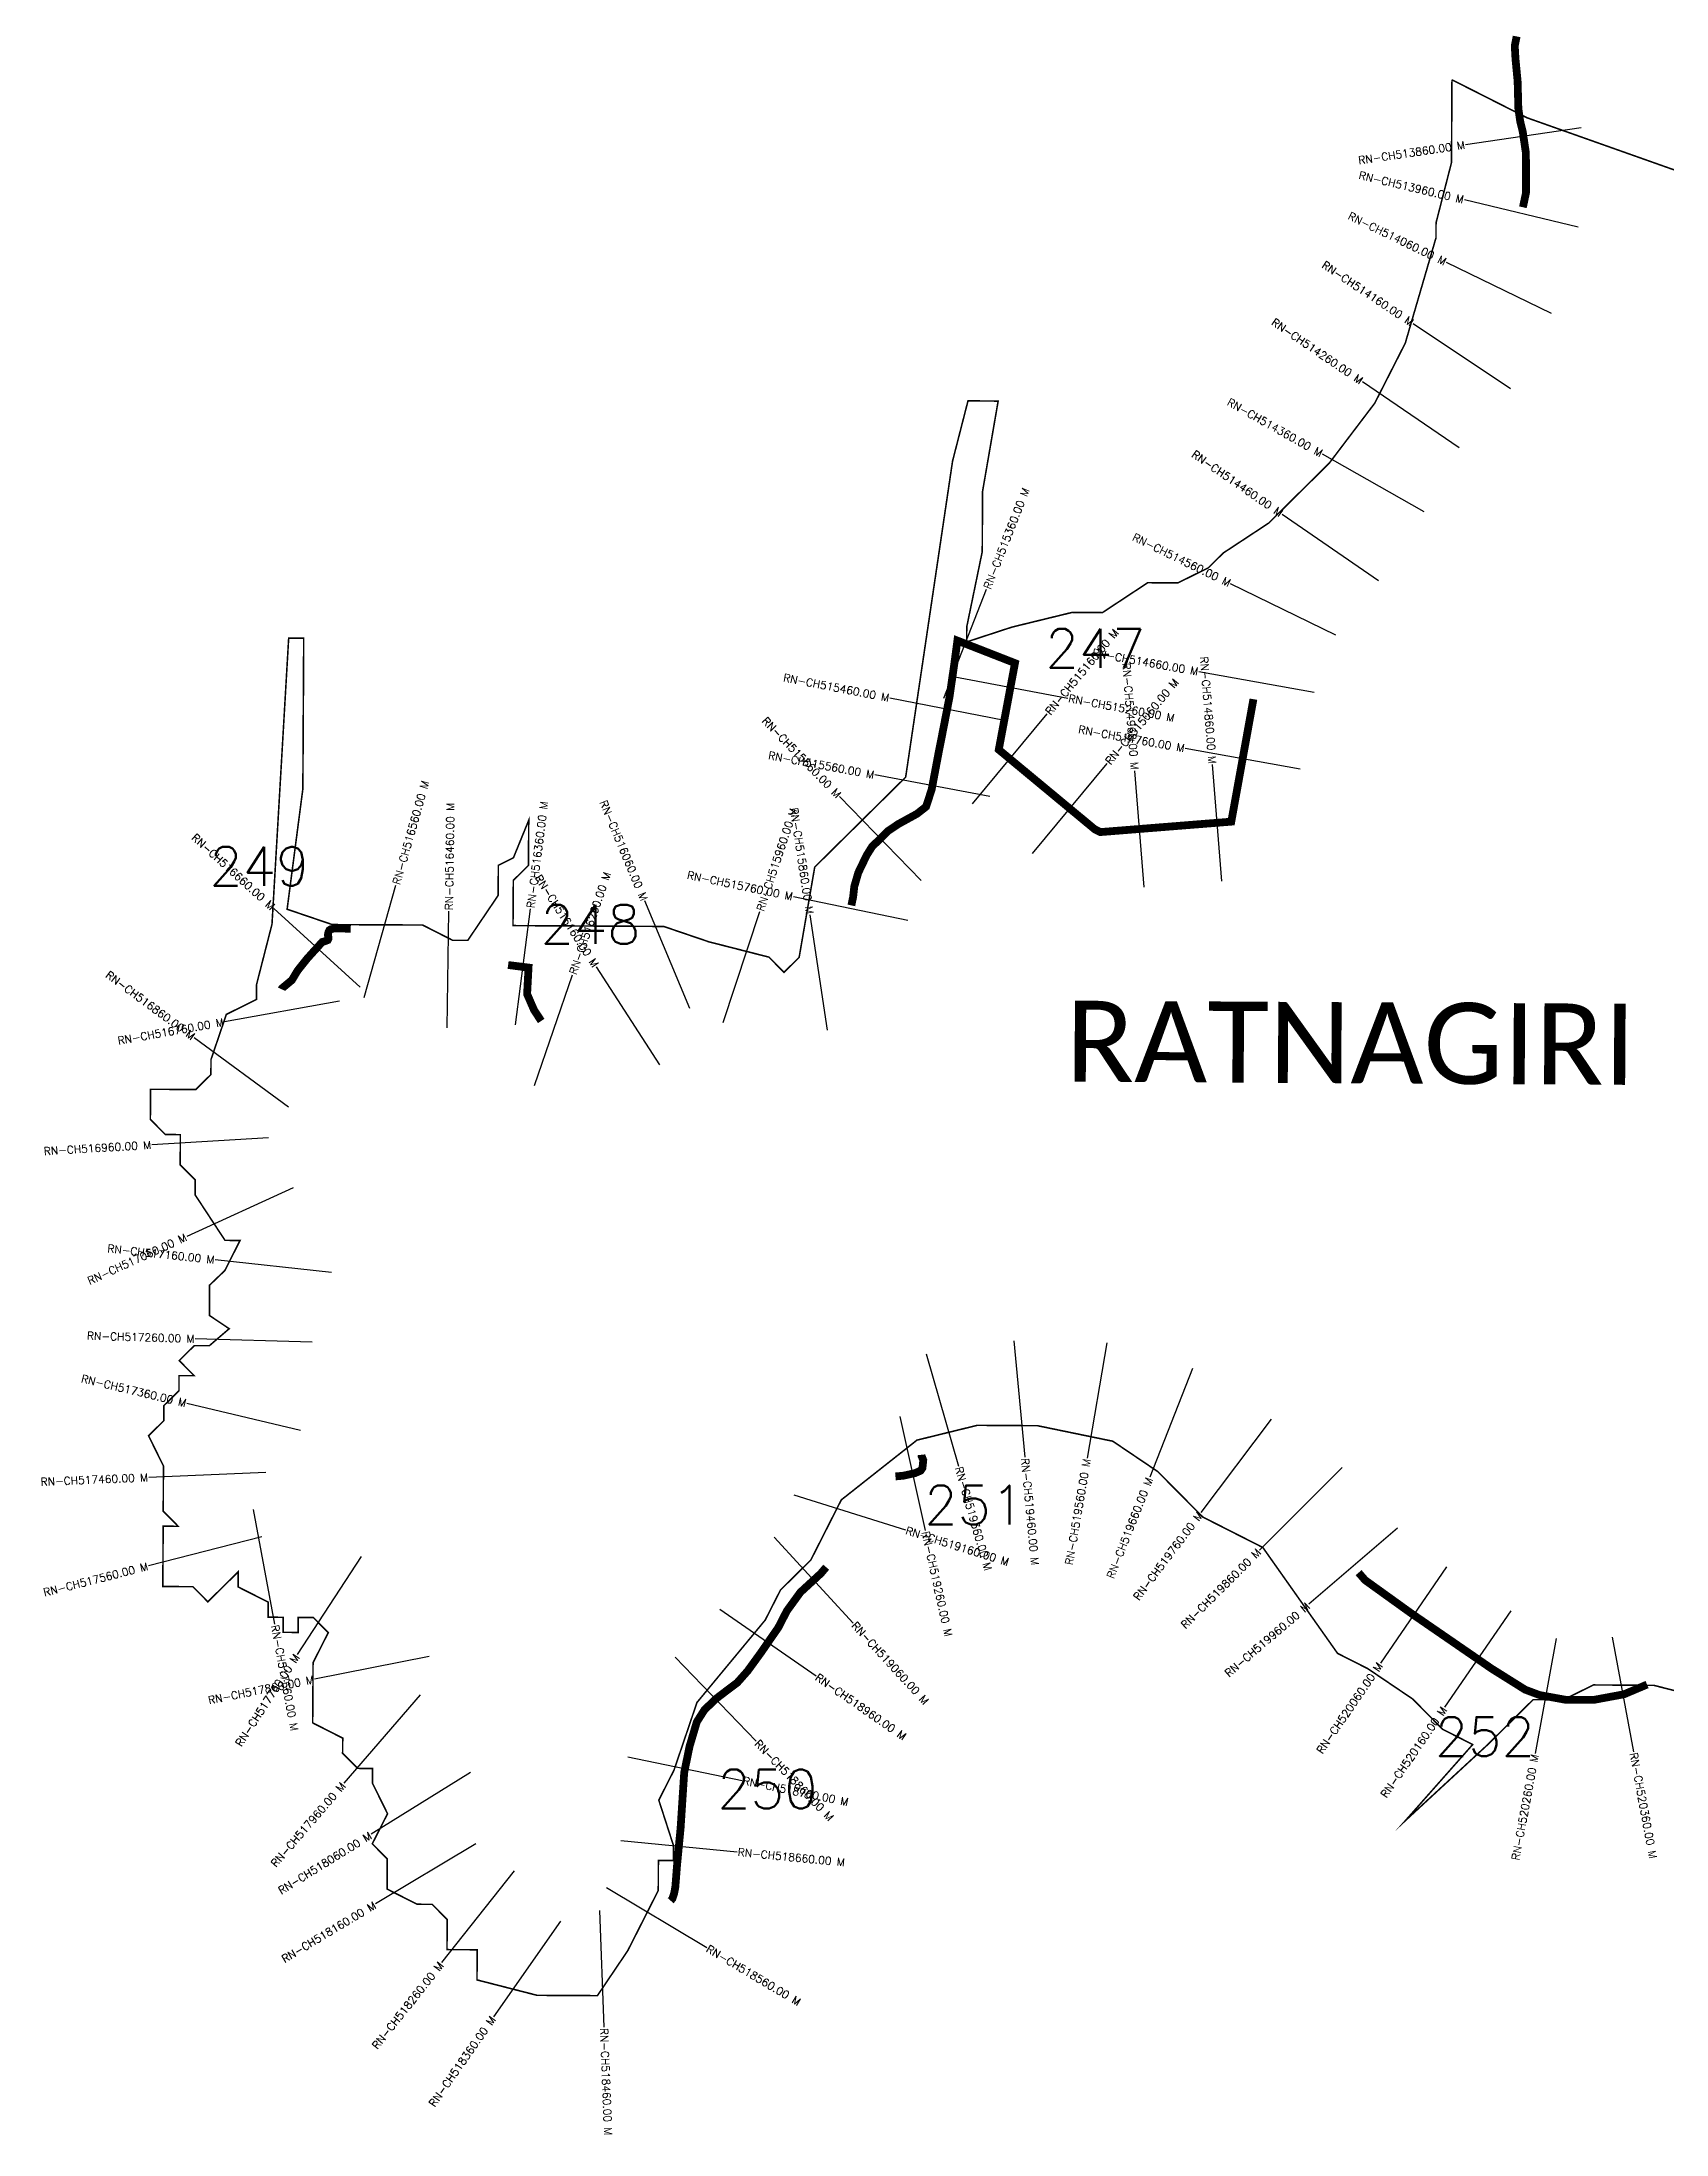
# Model space of a CAD drawing. Header units: metres. Extents: x 315466 to 321195, y 1878268 to 1883033.
# Drawn here: x 315466 to 317550, y 1878615 to 1881301 of the extents above; entities that cross this region are included whole.
import ezdxf
from ezdxf.enums import TextEntityAlignment as Align

# ---------------------------------------------------------------- set-up
doc = ezdxf.new("R2010")
doc.units = ezdxf.units.M
for name, color, linetype in [('ARTIFICIALLY PROTECTED', 4, 'Continuous'), ('CS', 134, 'Continuous'), ('CSMark', 6, 'Continuous'), ('VILLAGE NAME', 250, 'Continuous')]:
    doc.layers.add(name, color=color, linetype=linetype)
doc.styles.get("Standard").update_dxf_attribs({"font": 'simplex.shx'})

msp = doc.modelspace()

# ---------------------------------------------------------------- linework, layer by layer
at = {"color": 6, "const_width": 2, "flags": 128}
for points in [[(317611.7, 1879171.7), (317534.4, 1879191.4), (317457.1, 1879191.9), (317418.3, 1879172.8), (317379.6, 1879173), (317321.3, 1879115.3), (317215.7, 1879017.8), (317302, 1879115.4), (317263.4, 1879135), (317224.9, 1879173.9), (317167.2, 1879212.9), (317128.6, 1879232.4), (317032.7, 1879368.3), (316955.6, 1879407.4), (316897.9, 1879465.7), (316840.1, 1879504.7), (316743.6, 1879524.6), (316666.2, 1879525.1), (316588.8, 1879506.1), (316491.7, 1879429.4), (316452.6, 1879352.2), (316413.7, 1879313.8), (316394.1, 1879275.2), (316306.5, 1879169.4), (316277, 1879082.5), (316257.5, 1879044), (316276.4, 1878985.6), (316276.3, 1878966.5), (316257, 1878966.6), (316256.8, 1878928), (316217.7, 1878850.9), (316178.7, 1878793.1), (316101.4, 1878793.5), (316024.2, 1878813.3), (316024.4, 1878852), (315985.7, 1878852.2), (315985.9, 1878890.8), (315966.7, 1878910.3), (315947.3, 1878910.4), (315908.8, 1878929.9), (315909, 1878968.6), (315889.8, 1878988), (315909.4, 1879026.6), (315890.2, 1879065.4), (315890.2, 1879084.7), (315871, 1879084.8), (315851.7, 1879104.2), (315851.9, 1879123.6), (315813.3, 1879143.2), (315813.6, 1879181.8), (315813.8, 1879220.5), (315833.3, 1879259), (315814.1, 1879278.5), (315794.7, 1879278.6), (315794.6, 1879259.3), (315775.3, 1879259.4), (315775.4, 1879278.7), (315756.1, 1879278.8), (315756.2, 1879298.2), (315717.6, 1879317.7), (315717.6, 1879337), (315678.8, 1879298.6), (315659.6, 1879318), (315621, 1879318.2), (315621.4, 1879395.6), (315640.7, 1879395.5), (315621.5, 1879414.9), (315621.8, 1879472.9), (315602.7, 1879511.7), (315622.2, 1879531), (315622.3, 1879550.3), (315641.7, 1879569.5), (315641.8, 1879588.9), (315661.1, 1879588.9), (315642, 1879608.2), (315661.4, 1879627.4), (315680.7, 1879627.3), (315706.2, 1879649.1), (315680.9, 1879666), (315680.9, 1879704.9), (315700.6, 1879723.8), (315720.1, 1879762.4), (315700.8, 1879762.5), (315662.5, 1879820.8), (315662.6, 1879840.1), (315643.3, 1879859.5), (315643.5, 1879898.2), (315624.2, 1879898.3), (315605, 1879917.8), (315605.2, 1879956.4), (315663.2, 1879956.1), (315682.7, 1879975.3), (315682.8, 1879994.6), (315702.5, 1880052.5), (315741.2, 1880071.7), (315741.3, 1880091), (315761.1, 1880168.3), (315782.5, 1880535.5), (315801.8, 1880535.4), (315800.7, 1880342), (315780.5, 1880187.5), (315838.4, 1880167.8), (315954.4, 1880167.2), (315993, 1880147.6), (316012.4, 1880147.6), (316051.3, 1880205.2), (316051.6, 1880243.9), (316070.9, 1880253.5), (316090.6, 1880301.7), (316090.2, 1880243.7), (316070.8, 1880224.5), (316070.4, 1880166.5), (316263.8, 1880165.4), (316321.7, 1880145.7), (316398.9, 1880126), (316418.2, 1880106.5), (316437.6, 1880125.7), (316457.6, 1880241.6), (316574.3, 1880357), (316604.4, 1880559.8), (316634.5, 1880762.7), (316654.3, 1880840), (316693, 1880839.7), (316673, 1880723.8), (316672.6, 1880646.5), (316652.7, 1880549.9), (316652.6, 1880530.6), (316710.7, 1880549.6), (316788.1, 1880568.5), (316826.8, 1880568.2), (316885, 1880606.6), (316923.7, 1880606.4), (316962.5, 1880625.5), (316981.9, 1880644.7), (317040.2, 1880683.1), (317117.9, 1880760), (317176.3, 1880837), (317215.5, 1880914.1), (317254.9, 1881049.2), (317255, 1881068.6), (317274.8, 1881145.8), (317275.4, 1881252.1)], [(317275.4, 1881252.1), (317371.8, 1881203.3), (317815.6, 1881046.1), (317950.7, 1881006.6), (318187.1, 1880906.5), (318317, 1880811.2), (318413.1, 1880714), (318537.7, 1880510.2), (318585.4, 1880403.6), (318718.5, 1879996.9)]]:
    msp.add_lwpolyline(points, dxfattribs=at)
at = {"layer": 'ARTIFICIALLY PROTECTED', "const_width": 10, "flags": 128}
for points in [[(317358.4, 1881307.7), (317356, 1881295.5), (317356.9, 1881279.3), (317359.7, 1881249.8), (317360.6, 1881215.2), (317362.9, 1881199.2), (317363.6, 1881196.2), (317366.3, 1881185.1), (317370.2, 1881158.8), (317370.5, 1881140.3), (317370.5, 1881107.5), (317367.2, 1881091.9), (317366.4, 1881088.5)], [(317020.6, 1880457.1), (316992.2, 1880299.9), (316824.1, 1880286.5), (316817, 1880290.1), (316693.8, 1880392.3), (316714.6, 1880503.4), (316640.7, 1880532.3), (316636.8, 1880502.8), (316630.5, 1880459.4), (316620.8, 1880409.7), (316616.5, 1880387.9), (316607.7, 1880341.2), (316600.5, 1880319.1), (316588.9, 1880310), (316564.7, 1880296.7), (316552, 1880288.1), (316531.2, 1880267.8), (316524.2, 1880256.7), (316513.5, 1880234.4), (316508.4, 1880216.7), (316506.9, 1880203.2), (316504.6, 1880192.4)], [(315862.2, 1880162.5), (315841.3, 1880162.9), (315836.6, 1880161.8), (315834.7, 1880160.6), (315833.5, 1880158.1), (315832.8, 1880154.3), (315833.5, 1880151.6), (315833.6, 1880149.6), (315832.7, 1880147.9), (315829.6, 1880146.7), (315825.5, 1880145.4), (315806.2, 1880124.1), (315794.1, 1880108.9), (315786.6, 1880096.5), (315773.9, 1880085.9), (315773.4, 1880084.8)], [(316106.6, 1880044.1), (316097.4, 1880058.1), (316088.5, 1880078.6), (316090.3, 1880112.6), (316064.1, 1880115.9)], [(316561.2, 1879459.5), (316571.7, 1879460.5), (316586.1, 1879463.7), (316593.4, 1879466.8), (316595.8, 1879470.2), (316596.3, 1879474.2), (316596.9, 1879480.5), (316594.8, 1879485.5), (316594.6, 1879487.3)], [(316272.7, 1878915), (316274.9, 1878917.5), (316277.1, 1878924.1), (316278.7, 1878932.3), (316281, 1878961.5), (316285.5, 1879008.4), (316290.1, 1879079.5), (316297, 1879113.1), (316306.3, 1879144.5), (316316.1, 1879159.9), (316331, 1879174.2), (316346.6, 1879186.1), (316358, 1879194.6), (316371.4, 1879209.7), (316388.5, 1879233.2), (316410.9, 1879265.6), (316421.9, 1879287), (316439.3, 1879310.9), (316465.4, 1879334.9), (316472.3, 1879343)], [(317155.6, 1879336), (317163.9, 1879326.4), (317223, 1879283.9), (317326.3, 1879212.8), (317369.4, 1879185.8), (317387.8, 1879178.9), (317420.9, 1879172.9), (317458.4, 1879172.9), (317496.2, 1879179.9), (317525.8, 1879192.4)]]:
    msp.add_lwpolyline(points, dxfattribs=at)
at = {"layer": 'CS'}
for p, q in [((317441.3, 1881190.5), (317292.9, 1881168.7)), ((317437.4, 1881063.1), (317291.5, 1881097.9)), ((317403.2, 1880952.2), (317268.2, 1881017.6)), ((317350.4, 1880855.6), (317225.7, 1880938.9)), ((317284.5, 1880779.9), (317160.5, 1880864.3)), ((317239.8, 1880697.7), (317109.2, 1880771.4)), ((317181.1, 1880609), (317057.6, 1880694.1)), ((316623.5, 1880458.5), (316678.2, 1880598.2)), ((317126.2, 1880539.2), (316991.4, 1880605.1)), ((316635.1, 1880486.2), (316782.5, 1880458.5)), ((317098.4, 1880465.5), (316950.7, 1880492.2)), ((316701.2, 1880429.8), (316553.9, 1880458.5)), ((316660.2, 1880322.7), (316755.9, 1880438.2)), ((317080.6, 1880367.1), (316932.9, 1880393.8)), ((316682.4, 1880332.2), (316534.9, 1880359.8)), ((316737.1, 1880258.9), (316832.9, 1880374.4)), ((316880.4, 1880215.8), (316868.5, 1880365.3)), ((316980.1, 1880223.7), (316968.2, 1880373.2)), ((316594.1, 1880224.4), (316489.6, 1880332)), ((315879.3, 1880074.3), (315920.2, 1880218.6)), ((316297.3, 1880059.9), (316239.5, 1880198.3)), ((316577.2, 1880173.1), (316430.3, 1880203.4)), ((315874.4, 1880087.6), (315763.3, 1880188.4)), ((315986.1, 1880035.1), (315988.2, 1880185.1)), ((316073.7, 1880039.1), (316092.8, 1880187.9)), ((316340, 1880042.3), (316387.1, 1880184.7)), ((316474.2, 1880032.1), (316451.7, 1880180.4)), ((316258.9, 1879987.6), (316177.4, 1880113.6)), ((316098, 1879961.4), (316146.6, 1880103.3)), ((315847.7, 1880069.4), (315700, 1880043)), ((315782.1, 1879933.3), (315661.4, 1880022.4)), ((315756.7, 1879894), (315607, 1879885.2)), ((315788.1, 1879829.9), (315651.6, 1879767.6)), ((315837.4, 1879721.4), (315688.2, 1879737.4)), ((315812.6, 1879631.7), (315662.7, 1879636.1)), ((316713.1, 1879633.4), (316727.3, 1879484.1)), ((316832.3, 1879630.8), (316807.1, 1879482.9)), ((316600.5, 1879616.8), (316642, 1879472.7)), ((316942.6, 1879598.1), (316887.6, 1879458.6)), ((315797.7, 1879518.5), (315651.8, 1879553.3)), ((316567, 1879536.3), (316599.5, 1879389.9)), ((317043.5, 1879533.1), (316953.3, 1879413.3)), ((315753, 1879464.4), (315603.1, 1879458.2)), ((317134.3, 1879471.1), (317028.3, 1879365)), ((315736.8, 1879417.2), (315764.5, 1879269.8)), ((316430.8, 1879435.7), (316573.9, 1879390.8)), ((317205.6, 1879392.9), (317091.7, 1879295.4)), ((315748, 1879381.8), (315602.7, 1879344.6)), ((316405.5, 1879381.7), (316507.1, 1879271.3)), ((315875.4, 1879356.6), (315793.5, 1879231)), ((317268.6, 1879343.5), (317183.6, 1879219.9)), ((316336, 1879289.2), (316459.3, 1879203.7)), ((317351, 1879286.9), (317266, 1879163.3)), ((317409.2, 1879251.3), (317382, 1879103.8)), ((317480.8, 1879253.3), (317508.3, 1879105.9)), ((315962.8, 1879228.6), (315815.7, 1879199.2)), ((316278.3, 1879227.6), (316382.5, 1879119.8)), ((315951.1, 1879179.3), (315853.2, 1879065.7)), ((316217.7, 1879099.7), (316364.6, 1879069.4)), ((316015.9, 1879079.5), (315888.5, 1879000.3)), ((316022.5, 1878988.1), (315893.9, 1878910.8)), ((316208.6, 1878992.2), (316357.9, 1878977.6)), ((316071.9, 1878953.1), (315978.8, 1878835.5)), ((316190.2, 1878931.7), (316319, 1878854.9)), ((316181.3, 1878902.6), (316187.1, 1878752.7)), ((316131.4, 1878888.9), (316045.4, 1878766))]:
    msp.add_line(p, q, dxfattribs=at)

# ---------------------------------------------------------------- texts
at = {"char_height": 50, "attachment_point": 1}
for s, insert in [('247', (316753.5, 1880547.4)), ('249', (315680.5, 1880267.7)), ('248', (316105.5, 1880193.3)), ('251', (316598.1, 1879448)), ('252', (317253.2, 1879150.6)), ('250', (316332.5, 1879083.3))]:
    msp.add_mtext_dynamic_manual_height_columns(s, width=84.374, gutter_width=1, heights=[74.2], dxfattribs=dict(at, insert=insert))
at = {"layer": 'CSMark'}
for s, rotation, p in [('RN-CH513860.00 M', 8.35, (317291.9, 1881168.6)), ('RN-CH513960.00 M', 346.6113, (317290.5, 1881098.1)), ('RN-CH514060.00 M', 334.1485, (317267.3, 1881018.1)), ('RN-CH514160.00 M', 326.2798, (317224.8, 1880939.4)), ('RN-CH514260.00 M', 325.7512, (317159.6, 1880864.8)), ('RN-CH514360.00 M', 330.5795, (317108.3, 1880771.8)), ('RN-CH514460.00 M', 325.4282, (317056.8, 1880694.7)), ('RN-CH514560.00 M', 333.9721, (316990.5, 1880605.5)), ('RN-CH514660.00 M', 349.7474, (316949.8, 1880492.4)), ('RN-CH515460.00 M', 348.9776, (316553, 1880458.7)), ('RN-CH514960.00 M', 274.5492, (316868.4, 1880366.3)), ('RN-CH514860.00 M', 274.5492, (316968.1, 1880374.2)), ('RN-CH515660.00 M', 314.1735, (316488.9, 1880332.7)), ('RN-CH514760.00 M', 349.7474, (316932, 1880394)), ('RN-CH515560.00 M', 349.419, (316533.9, 1880359.9)), ('RN-CH516060.00 M', 292.6518, (316239.1, 1880199.2)), ('RN-CH515860.00 M', 278.6308, (316451.5, 1880181.4)), ('RN-CH516660.00 M', 317.7861, (315762.5, 1880189.1)), ('RN-CH516160.00 M', 302.8797, (316176.9, 1880114.4)), ('RN-CH515760.00 M', 348.3266, (316429.3, 1880203.7)), ('RN-CH516860.00 M', 323.5557, (315660.6, 1880023)), ('RN-CH516760.00 M', 10.1309, (315699, 1880042.8)), ('RN-CH516960.00 M', 3.3951, (315606, 1879885.1)), ('RN-CH517060.00 M', 24.5381, (315650.7, 1879767.2)), ('RN-CH517160.00 M', 353.878, (315687.2, 1879737.5)), ('RN-CH517260.00 M', 358.3294, (315661.7, 1879636.1)), ('RN-CH517360.00 M', 346.5914, (315650.9, 1879553.5)), ('RN-CH519560.00 M', 80.3103, (316806.9, 1879481.9)), ('RN-CH517460.00 M', 2.3412, (315602.1, 1879458.2)), ('RN-CH519660.00 M', 68.4844, (316887.3, 1879457.6)), ('RN-CH519760.00 M', 53.0244, (316952.7, 1879412.5)), ('RN-CH519860.00 M', 45.0137, (317027.6, 1879364.3)), ('RN-CH517560.00 M', 14.3524, (315601.7, 1879344.4)), ('RN-CH519960.00 M', 40.5552, (317090.9, 1879294.8)), ('RN-CH517760.00 M', 56.9252, (315793, 1879230.1)), ('RN-CH517860.00 M', 11.2824, (315814.7, 1879199)), ('RN-CH520060.00 M', 55.5032, (317183.1, 1879219.1)), ('RN-CH520160.00 M', 55.5032, (317265.5, 1879162.4)), ('RN-CH520260.00 M', 79.5533, (317381.8, 1879102.8)), ('RN-CH517960.00 M', 49.253, (315852.6, 1879064.9)), ('RN-CH518060.00 M', 31.8881, (315887.6, 1878999.7)), ('RN-CH518160.00 M', 31.0301, (315893.1, 1878910.3)), ('RN-CH518260.00 M', 51.6293, (315978.2, 1878834.7)), ('RN-CH518360.00 M', 55.0208, (316044.8, 1878765.2))]:
    msp.add_text(s, height=10, rotation=rotation, dxfattribs=at).set_placement(p, align=Align.MIDDLE_RIGHT)
for s, rotation, p in [('RN-CH515360.00 M', 68.6171, (316678.6, 1880599.1)), ('RN-CH515160.00 M', 50.3467, (316756.5, 1880439)), ('RN-CH515260.00 M', 349.3713, (316783.5, 1880458.3)), ('RN-CH515060.00 M', 50.3467, (316833.5, 1880375.2)), ('RN-CH516560.00 M', 74.1685, (315920.5, 1880219.5)), ('RN-CH516360.00 M', 82.6675, (316092.9, 1880188.9)), ('RN-CH516460.00 M', 89.2091, (315988.2, 1880186.1)), ('RN-CH515960.00 M', 71.6926, (316387.4, 1880185.6)), ('RN-CH516260.00 M', 71.0938, (316146.9, 1880104.3)), ('RN-CH519360.00 M', 286.037, (316642.3, 1879471.7)), ('RN-CH519460.00 M', 275.4417, (316727.4, 1879483.1)), ('RN-CH519160.00 M', 342.598, (316574.9, 1879390.5)), ('RN-CH519260.00 M', 282.5194, (316599.7, 1879388.9)), ('RN-CH517660.00 M', 280.6128, (315764.7, 1879268.8)), ('RN-CH519060.00 M', 312.6381, (316507.8, 1879270.6)), ('RN-CH518960.00 M', 325.2357, (316460.1, 1879203.1)), ('RN-CH518860.00 M', 314.0321, (316383.2, 1879119)), ('RN-CH520360.00 M', 280.5561, (317508.4, 1879104.9)), ('RN-CH518760.00 M', 348.3651, (316365.6, 1879069.2)), ('RN-CH518660.00 M', 354.4382, (316358.9, 1878977.5)), ('RN-CH518560.00 M', 329.2066, (316319.9, 1878854.4)), ('RN-CH518460.00 M', 272.2219, (316187.2, 1878751.7))]:
    msp.add_text(s, height=10, rotation=rotation, dxfattribs=at).set_placement(p, align=Align.MIDDLE_LEFT)
at = {"layer": 'VILLAGE NAME', "insert": (316780, 1880070.2), "char_height": 104.042, "attachment_point": 1, "rotation": 359.6762}
msp.add_mtext_dynamic_manual_height_columns('{\\fCalibri|b0|i0|c0|p34;RATNAGIRI}', width=108.17, gutter_width=520.2, heights=[0], dxfattribs=at)

doc.saveas('drawing.dxf')
